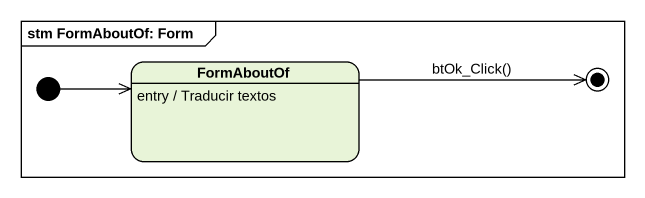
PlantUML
@startuml
mainframe stm FormAboutOf: Form
hide empty description
state FormAboutOf
FormAboutOf : entry / Traducir textos
[*] -right-> FormAboutOf
FormAboutOf -right-> [*] : btOk_Click()
@enduml
